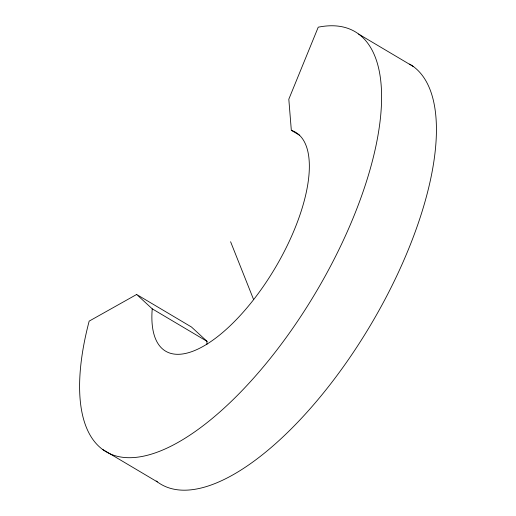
<?xml version="1.0" encoding="UTF-8"?>
<svg xmlns="http://www.w3.org/2000/svg" width="516" height="516" viewBox="0 0 516 516"><rect width="100%" height="100%" fill="white"/><g stroke="black" fill="none" stroke-linecap="round" stroke-linejoin="round"><path stroke-width="0.77" d="M136.643 294.475L89.165 321.133A244.132 99.162 -59.3 0 0 165.63 448.733A244.132 99.162 -59.3 0 0 360.697 198.428A244.132 99.162 -59.3 0 0 318.237 27.187L288.812 99.214L291.327 130.342A127.297 51.71 -59.3 0 1 253.627 299.622A127.297 51.71 -59.3 0 1 152.233 308.832L136.643 294.475L191.462 327.002L207.045 341.353A127.297 51.71 -59.3 0 0 206.819 344.688M358.607 34.069L413.426 66.59M291.327 130.342L299.544 135.224M152.233 308.832L207.045 341.353M102.574 449.41L157.393 481.931M230.594 241.74L253.627 299.622M409.594 64.074A244.132 99.162 -59.3 0 1 367.405 330.337A244.132 99.162 -59.3 0 1 156.18 480.996"/></g></svg>
